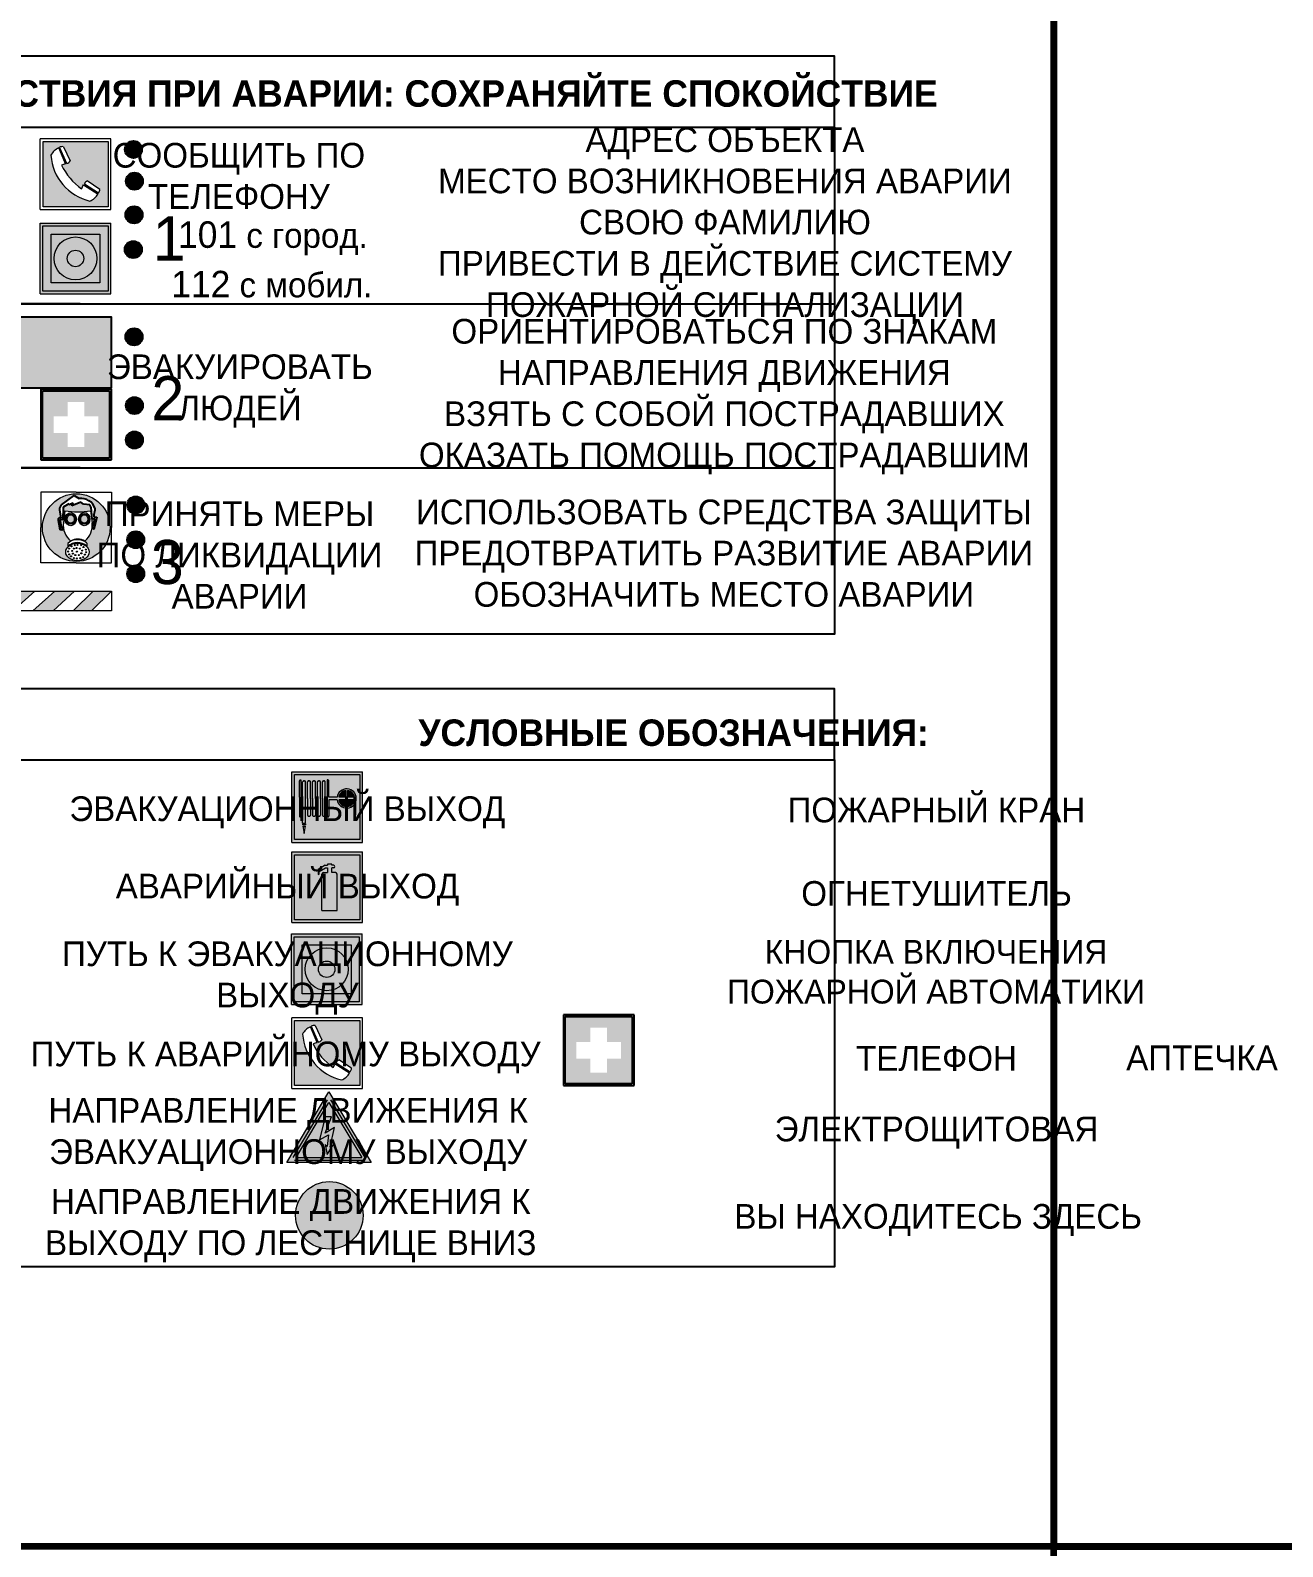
# Model space of a CAD drawing. Header units: millimetres. Extents: x 13810 to 67229, y 12374 to 21950.
# Drawn here: x 24171.7 to 24313.4, y 19872 to 20043.6 of the extents above; entities that cross this region are included whole.
import ezdxf

# ---------------------------------------------------------------- set-up
doc = ezdxf.new("R2010")
doc.units = ezdxf.units.MM
doc.styles.add('обычный', font='arial.ttf')

# ---------------------------------------------------------------- blocks, each defined once
blk = doc.blocks.new('A$C38D26F80')
h = blk.add_hatch(color=5)
h.dxf.hatch_style = 1
h.paths.add_polyline_path([(-8.77, -4.48, 1), (-0.19, -4.48, 1)])
h.paths.add_polyline_path([(-6.75, -3.58), (-6.75, -3.31), (-6.62, -3.22), (-6.5, -3.22), (-6.42, -3.3), (-6.39, -3.28), (-6.59, -2.23), (-6.59, -2.01), (-6.38, -1.58), (-4.76, -0.4), (-4.13, -0.79, -0.362848), (-2.1, -2.1, -0.201049), (-2.17, -2.48, 0.085434), (-2.26, -3.13), (-1.9, -3.16), (-2.25, -4.7), (-2.4, -4.59), (-2.43, -4.34), (-2.36, -4.34), (-2.14, -3.34), (-2.47, -3.42), (-2.58, -1.95), (-2.77, -1.58), (-3.58, -1.52), (-3.92, -1.26), (-5.05, -1.73), (-4.87, -1.39), (-5.41, -1.6), (-5.41, -1.46), (-6.13, -1.87), (-6.18, -3.5), (-6.56, -3.47), (-6.37, -4.59), (-6.16, -4.43), (-6.16, -4.66), (-6.36, -4.79), (-6.37, -4.8), (-6.51, -4.76)], flags=16)
h.paths.add_polyline_path([(-6.51, -4.76), (-6.36, -4.79), (-6.37, -4.8)], flags=0)
h.paths.add_polyline_path([(-5.92, -2.34, 0.089508), (-2.67, -2.35), (-2.48, -3.88, -0.268602), (-3.4, -6.18, 0.262449), (-5.2, -6.18, -0.268602), (-6.11, -3.88)], flags=16)
edge = h.paths.add_edge_path(flags=16)
edge.add_ellipse((-5.19, -3.41), major_axis=(0, 0.842), ratio=0.848992, start_angle=0, end_angle=360)
edge = h.paths.add_edge_path(flags=0)
edge.add_ellipse((-5.19, -3.39), major_axis=(0, 0.665), ratio=0.853798, start_angle=0, end_angle=360)
edge = h.paths.add_edge_path(flags=0)
edge.add_ellipse((-5.19, -3.4), major_axis=(0, 0.528), ratio=0.864094, start_angle=0, end_angle=360)
edge = h.paths.add_edge_path(flags=16)
edge.add_ellipse((-3.47, -3.4), major_axis=(0, 0.842), ratio=0.848992, start_angle=0, end_angle=360)
h.paths.add_polyline_path([(-3.13, -6.45), (-3.13, -6.84, 0.383174), (-5.57, -6.85), (-5.57, -6.49, -0.369952)], flags=16)
edge = h.paths.add_edge_path(flags=0)
edge.add_ellipse((-3.47, -3.39), major_axis=(0, 0.665), ratio=0.853798, start_angle=0, end_angle=360)
edge = h.paths.add_edge_path(flags=0)
edge.add_ellipse((-3.47, -3.4), major_axis=(0, 0.528), ratio=0.864094, start_angle=0, end_angle=360)
edge = h.paths.add_edge_path(flags=16)
edge.add_ellipse((-4.34, -7.57), major_axis=(-1.48, 0), ratio=0.744955, start_angle=0, end_angle=360)
h.paths.add_polyline_path([(-5.01, -6.85, -1), (-5.15, -6.85, -1)], flags=0)
h.paths.add_polyline_path([(-5.33, -7.14, -1), (-5.47, -7.14, -1)], flags=0)
h.paths.add_polyline_path([(-4.61, -6.71, -1), (-4.74, -6.71, -1)], flags=16)
h.paths.add_polyline_path([(-5.43, -7.51, -1), (-5.57, -7.51, -1)], flags=0)
h.paths.add_polyline_path([(-4.26, -6.67, -1), (-4.4, -6.67, -1)], flags=16)
h.paths.add_polyline_path([(-4.74, -7.14, -1), (-4.88, -7.14, -1)], flags=0)
h.paths.add_polyline_path([(-4.93, -7.43, -1), (-5.07, -7.43, -1)], flags=0)
h.paths.add_polyline_path([(-4.41, -7.07, -1), (-4.54, -7.07, -1)], flags=0)
h.paths.add_polyline_path([(-5.33, -7.87, -1), (-5.46, -7.87, -1)], flags=0)
h.paths.add_polyline_path([(-3.8, -6.71, -1), (-3.94, -6.71, -1)], flags=16)
h.paths.add_polyline_path([(-4.85, -7.78, -1), (-4.98, -7.78, -1)], flags=0)
h.paths.add_polyline_path([(-3.96, -7.14, -1), (-4.1, -7.14, -1)], flags=0)
h.paths.add_polyline_path([(-4.33, -7.53, -1), (-4.47, -7.53, -1)], flags=0)
h.paths.add_polyline_path([(-5.09, -8.12, -1), (-5.23, -8.12, -1)], flags=0)
h.paths.add_polyline_path([(-3.5, -6.94, -1), (-3.64, -6.94, -1)], flags=0)
h.paths.add_polyline_path([(-4.54, -7.97, -1), (-4.68, -7.97, -1)], flags=0)
h.paths.add_polyline_path([(-3.66, -7.39, -1), (-3.8, -7.39, -1)], flags=0)
h.paths.add_polyline_path([(-4.73, -8.35, -1), (-4.86, -8.35, -1)], flags=0)
h.paths.add_polyline_path([(-4.09, -7.96, -1), (-4.23, -7.96, -1)], flags=0)
h.paths.add_polyline_path([(-3.77, -7.74, -1), (-3.91, -7.74, -1)], flags=0)
h.paths.add_polyline_path([(-3.22, -7.27, -1), (-3.35, -7.27, -1)], flags=0)
h.paths.add_polyline_path([(-4.34, -8.4, -1), (-4.47, -8.4, -1)], flags=0)
h.paths.add_polyline_path([(-3.16, -7.61, -1), (-3.3, -7.61, -1)], flags=0)
h.paths.add_polyline_path([(-3.9, -8.35, -1), (-4.04, -8.35, -1)], flags=0)
h.paths.add_polyline_path([(-3.32, -7.91, -1), (-3.46, -7.91, -1)], flags=0)
h.paths.add_polyline_path([(-3.55, -8.23, -1), (-3.69, -8.23, -1)], flags=0)
at = {"color": 5, "lineweight": 5}
for p, q in [((-4.48, 0), (-8.96, 0)), ((-8.96, 0), (-8.96, -4.48)), ((-4.48, 0), (0, 0)), ((0, 0), (0, -4.48)), ((-6.59, -2.01), (-6.38, -1.58)), ((-6.38, -1.58), (-4.76, -0.4)), ((-6.13, -1.87), (-6.18, -3.5)), ((-5.41, -1.46), (-6.13, -1.87)), ((-4.87, -1.39), (-5.41, -1.6)), ((-5.41, -1.6), (-5.41, -1.46)), ((-3.92, -1.26), (-5.05, -1.73)), ((-5.05, -1.73), (-4.87, -1.39)), ((-4.76, -0.4), (-4.13, -0.79)), ((-3.58, -1.52), (-3.92, -1.26)), ((-2.77, -1.58), (-3.58, -1.52)), ((-2.58, -1.95), (-2.77, -1.58)), ((-6.75, -3.31), (-6.62, -3.22)), ((-6.75, -3.58), (-6.75, -3.31)), ((-6.51, -4.76), (-6.75, -3.58)), ((-6.62, -3.22), (-6.5, -3.22)), ((-6.59, -2.23), (-6.59, -2.01)), ((-6.39, -3.28), (-6.59, -2.23)), ((-6.18, -3.5), (-6.56, -3.47)), ((-6.56, -3.47), (-6.37, -4.59)), ((-6.5, -3.22), (-6.42, -3.3)), ((-6.42, -3.3), (-6.39, -3.28)), ((-5.92, -2.34), (-6.11, -3.88)), ((-2.67, -2.34), (-2.48, -3.88)), ((-2.47, -3.42), (-2.58, -1.95)), ((-2.14, -3.34), (-2.47, -3.42)), ((-2.36, -4.34), (-2.14, -3.34)), ((-1.9, -3.16), (-2.26, -3.13)), ((-2.25, -4.7), (-1.9, -3.16)), ((-8.96, -8.96), (-8.96, -4.48)), ((-6.37, -4.8), (-6.51, -4.76)), ((-6.37, -4.59), (-6.16, -4.43)), ((-6.16, -4.66), (-6.37, -4.8)), ((-6.16, -4.43), (-6.16, -4.66)), ((-2.43, -4.34), (-2.4, -4.59)), ((-2.43, -4.34), (-2.36, -4.34)), ((-2.4, -4.59), (-2.25, -4.7)), ((0, -8.96), (0, -4.48)), ((-5.57, -6.49), (-5.57, -6.85)), ((-3.13, -6.45), (-3.13, -6.84)), ((-4.48, -8.96), (-8.96, -8.96)), ((-4.48, -8.96), (0, -8.96))]:
    blk.add_line(p, q, dxfattribs=at)
at = {"color": 5}
for p, q in [((-6.59, -2.01), (-6.38, -1.58)), ((-6.38, -1.58), (-4.76, -0.4)), ((-6.13, -1.87), (-6.18, -3.5)), ((-5.41, -1.46), (-6.13, -1.87)), ((-4.87, -1.39), (-5.41, -1.6)), ((-5.41, -1.6), (-5.41, -1.46)), ((-3.92, -1.26), (-5.05, -1.73)), ((-5.05, -1.73), (-4.87, -1.39)), ((-4.76, -0.4), (-4.13, -0.79)), ((-3.58, -1.52), (-3.92, -1.26)), ((-2.77, -1.58), (-3.58, -1.52)), ((-2.58, -1.95), (-2.77, -1.58)), ((-6.75, -3.31), (-6.62, -3.22)), ((-6.75, -3.58), (-6.75, -3.31)), ((-6.51, -4.76), (-6.75, -3.58)), ((-6.62, -3.22), (-6.5, -3.22)), ((-6.59, -2.23), (-6.59, -2.01)), ((-6.39, -3.28), (-6.59, -2.23)), ((-6.18, -3.5), (-6.56, -3.47)), ((-6.56, -3.47), (-6.37, -4.59)), ((-6.5, -3.22), (-6.42, -3.3)), ((-6.42, -3.3), (-6.39, -3.28)), ((-2.47, -3.42), (-2.58, -1.95)), ((-2.14, -3.34), (-2.47, -3.42)), ((-2.36, -4.34), (-2.14, -3.34)), ((-2.26, -3.13), (-1.9, -3.16)), ((-1.9, -3.16), (-2.25, -4.7)), ((-6.37, -4.8), (-6.51, -4.76)), ((-6.36, -4.79), (-6.51, -4.76)), ((-6.37, -4.59), (-6.16, -4.43)), ((-6.16, -4.66), (-6.37, -4.8)), ((-6.16, -4.66), (-6.36, -4.79)), ((-6.16, -4.43), (-6.16, -4.66)), ((-2.4, -4.59), (-2.43, -4.34)), ((-2.43, -4.34), (-2.36, -4.34)), ((-2.25, -4.7), (-2.4, -4.59))]:
    blk.add_line(p, q, dxfattribs=at)
at = {"color": 5, "lineweight": 5}
for centre, radius in [((-4.48, -4.48), 4.29), ((-5.5, -7.51), 0.0678), ((-5.4, -7.14), 0.0678), ((-5.08, -6.85), 0.0678), ((-5, -7.43), 0.0678), ((-4.81, -7.14), 0.0678), ((-4.67, -6.71), 0.0678), ((-4.47, -7.07), 0.0678), ((-4.4, -7.53), 0.0678), ((-4.33, -6.67), 0.0678), ((-4.03, -7.14), 0.0678), ((-3.87, -6.71), 0.0678), ((-3.84, -7.74), 0.0678), ((-3.73, -7.39), 0.0678), ((-3.57, -6.94), 0.0678), ((-3.28, -7.27), 0.0678), ((-3.23, -7.61), 0.0678), ((-5.4, -7.87), 0.0678), ((-5.16, -8.12), 0.0678), ((-4.91, -7.78), 0.0678), ((-4.79, -8.35), 0.0678), ((-4.61, -7.97), 0.0678), ((-4.4, -8.4), 0.0678), ((-4.16, -7.96), 0.0678), ((-3.97, -8.35), 0.0678), ((-3.62, -8.23), 0.0678), ((-3.39, -7.91), 0.0678)]:
    blk.add_circle(centre, radius, dxfattribs=at)
at = {"color": 5}
for centre, radius, start, end in [((-3.89, -2.66), 1.88, 17.387, 97.1599), ((-0.35, -3.07), 1.91, 162.2553, 181.7878), ((-2.6, -2.2), 0.511, 326.3906, 11.8614)]:
    blk.add_arc(centre, radius, start, end, dxfattribs=at)
at = {"color": 5, "lineweight": 5}
for centre, radius, start, end in [((-4.28, 6.66), 9.15, 259.6987, 280.1569), ((-0.47, -3.05), 1.79, 161.5846, 182.4584), ((-2.6, -2.2), 0.513, 326.4781, 11.7739), ((-3.66, -4.24), 2.47, 171.573, 231.7124), ((-4.93, -4.24), 2.47, 308.2876, 8.427), ((-4.33, -7.88), 1.87, 50.358, 131.5662), ((-4.34, -8.2), 1.82, 48.4943, 132.3565), ((-4.3, -7.78), 1.83, 60.5889, 119.4111)]:
    blk.add_arc(centre, radius, start, end, dxfattribs=at)
for centre, major_axis, ratio in [((-5.19, -3.41), (0, 0.842), 0.848992), ((-5.19, -3.39), (0, 0.665), 0.853798), ((-5.19, -3.4), (0, 0.528), 0.864094), ((-3.47, -3.4), (0, 0.842), 0.848992), ((-3.47, -3.39), (0, 0.665), 0.853798), ((-3.47, -3.4), (0, 0.528), 0.864094), ((-4.34, -7.57), (-1.48, 0), 0.744955)]:
    blk.add_ellipse(centre, major_axis=major_axis, ratio=ratio, dxfattribs=at)
blk = doc.blocks.new('A$C47DD6509')
at = {"lineweight": 5}
for points in [[(-8.69, 0), (-11.19, 0), (-11.19, -2.22)], [(-4.22, 0), (-6.45, 0), (-8.91, -2.22), (-6.61, -2.22)], [(0, 0), (-2.09, 0), (-4.36, -2.22), (-2.29, -2.22)]]:
    blk.add_hatch(color=242, dxfattribs=at).paths.add_polyline_path(points)
at = {"color": 242, "lineweight": 5}
for p, q in [((-11.19, -2.22), (-8.69, 0)), ((-11.19, -2.22), (-11.19, 0)), ((-11.19, 0), (-8.69, 0)), ((-11.19, 0), (0, 0)), ((-8.91, -2.22), (-6.45, 0)), ((-6.61, -2.22), (-4.22, 0)), ((-4.36, -2.22), (-2.09, 0)), ((-2.29, -2.22), (0, 0)), ((0, 0), (0, -2.22)), ((0, -2.22), (-11.19, -2.22))]:
    blk.add_line(p, q, dxfattribs=at)
blk = doc.blocks.new('A$C32E8229D')
at = {"true_color": 0xffffff}
blk.add_hatch(color=7, dxfattribs=at).paths.add_polyline_path([(0, 0), (0, -8), (16, -8), (16, 0)])
h = blk.add_hatch(color=126)
h.paths.add_polyline_path([(0.2, -0.2), (15.8, -0.2), (15.8, -7.8), (0.2, -7.8)])
h.paths.add_polyline_path([(13.49, -2.05), (12.08, -2.05), (11.37, -2.63, 0.162397), (11.29, -2.84), (11.29, -3.63), (10.35, -3.63), (10.35, -4.05), (11.68, -4.05), (11.68, -3.48), (12.26, -4.28), (11.29, -5.1), (11.29, -6.78), (11.85, -6.78), (11.85, -5.44), (12.8, -4.64), (12.8, -5.94), (14.46, -5.94), (14.46, -5.39), (13.45, -5.39), (13.45, -3.97), (12.46, -2.59), (13.15, -2.59), (13.69, -3.34), (14.18, -3)], flags=16)
h.paths.add_polyline_path([(10.74, -1.82, 1), (11.8, -1.82, 1)], flags=16)
h.paths.add_polyline_path([(9.39, -3.59), (5.99, -3.59), (6.56, -3.03), (5.91, -3.03), (5.1, -3.83), (5.91, -4.64), (6.56, -4.64), (5.99, -4.09), (9.39, -4.09)], flags=16)
h.paths.add_polyline_path([(4.29, -1.08), (1.72, -1.08), (1.72, -6.6), (4.29, -6.6)], flags=16)
at = {"color": 126}
blk.add_lwpolyline([(16, -8), (0, -8), (0, 0), (16, 0)], close=True, dxfattribs=at)
blk = doc.blocks.new('A$C18900ED3')
h = blk.add_hatch(color=126)
h.paths.add_polyline_path([(-0.18, -0.18), (-7.02, -0.18), (-7.02, -7.02), (-0.18, -7.02)])
h.paths.add_polyline_path([(-5.89, -4.46), (-5.89, -2.77), (-4.46, -2.77), (-4.46, -1.31), (-2.77, -1.31), (-2.77, -2.77), (-1.33, -2.77), (-1.33, -4.46), (-2.77, -4.46), (-2.77, -5.89), (-4.46, -5.89), (-4.46, -4.46)], flags=16)
at = {"color": 126}
for p, q in [((-7.2, 0), (-7.2, -7.2)), ((0, 0), (-7.2, 0)), ((0, -7.2), (0, 0)), ((-7.02, -7.02), (-7.02, -0.18)), ((-7.02, -0.18), (-0.18, -0.18)), ((-0.18, -0.18), (-0.18, -7.02)), ((-7.2, -7.2), (0, -7.2)), ((-0.18, -7.02), (-7.02, -7.02))]:
    blk.add_line(p, q, dxfattribs=at)
blk = doc.blocks.new('A$C456E1F9C')
at = {"lineweight": 5}
h = blk.add_hatch(color=242, dxfattribs=at)
h.paths.add_polyline_path([(0.51, -1.47), (0.51, -13.26), (12.29, -13.26), (12.29, -1.47)])
h.paths.add_polyline_path([(5.42, -4.95, -0.254479), (4.78, -5.4), (3.52, -2.53, -0.209735), (4.23, -2.4)], flags=16)
h.paths.add_polyline_path([(8.53, -8.6), (10.87, -10.17), (10.54, -10.76), (8.03, -9.13, -0.192251)], flags=16)
h.paths.add_polyline_path([(4.61, -5.49, 0.005518), (3.87, -5.72, 0.128647), (7.49, -10.01, 0.00809), (7.83, -9.33), (10.47, -10.97, -0.16736), (8.99, -12.25, -0.327862), (1.95, -3.95, -0.166952), (3.36, -2.62)], flags=16)
at = {"color": 242, "lineweight": 5}
for p, q in [((0, -13.77), (0, -0.97)), ((12.8, -0.97), (0, -0.97)), ((4.61, -5.49), (3.36, -2.62)), ((3.52, -2.53), (4.78, -5.4)), ((4.23, -2.4), (5.42, -4.95)), ((12.8, -13.77), (12.8, -0.97)), ((7.83, -9.33), (10.47, -10.97)), ((8.03, -9.13), (10.54, -10.76)), ((10.81, -10.12), (8.53, -8.6)), ((10.54, -10.76), (10.8, -10.3)), ((10.8, -10.3), (10.81, -10.12)), ((0, -13.77), (12.8, -13.77))]:
    blk.add_line(p, q, dxfattribs=at)
blk.add_lwpolyline([(0.51, -1.47), (12.29, -1.47), (12.29, -13.26), (0.51, -13.26)], close=True, dxfattribs=at)
for centre, radius, start, end in [((4.59, -5.34), 2.99, 114.2845, 152.1974), ((4.02, -3.27), 0.891, 76.3284, 123.7092), ((11.12, -3.31), 9.19, 183.9915, 256.6009), ((14.98, -39.1), 35.17, 107.1487, 108.4135), ((4.68, -4.59), 0.824, 276.9621, 334.0723), ((13.86, -0.94), 11.08, 205.5536, 234.8762), ((-13.31, 0.8), 23.44, 332.5487, 334.4027), ((8.94, -9.5), 0.989, 114.4092, 157.9388), ((7.87, -9.46), 3, 291.9291, 329.9329)]:
    blk.add_arc(centre, radius, start, end, dxfattribs=at)
blk = doc.blocks.new('A$C54414219')
at = {"true_color": 0xffffff}
h = blk.add_hatch(color=7, dxfattribs=at)
h.paths.add_polyline_path([(2.39, -9.45), (2.39, -18.3), (11.23, -18.3), (11.23, -9.45)], flags=0)
h.paths.add_polyline_path([(10.71, -13.87, -1), (2.92, -13.87, -1)], flags=0)
h.paths.add_polyline_path([(8.3, -13.87, -1), (5.33, -13.87, -1)], flags=0)
h.paths.add_polyline_path([(0.41, -7.47), (0.41, -20.27), (13.21, -20.27), (13.21, -7.47)])
h.paths.add_polyline_path([(0.92, -19.77), (12.71, -19.77), (12.71, -7.98), (0.92, -7.98)], flags=16)
h.paths.add_polyline_path([(11.23, -9.45), (11.23, -18.3), (2.39, -18.3), (2.39, -9.45)], flags=0)
at = {"lineweight": 5}
h = blk.add_hatch(color=242, dxfattribs=at)
h.paths.add_polyline_path([(12.71, -7.98), (0.92, -7.98), (0.92, -19.77), (12.71, -19.77)])
h.paths.add_polyline_path([(11.23, -18.3), (2.39, -18.3), (2.39, -9.45), (11.23, -9.45)], flags=16)
h.paths.add_polyline_path([(10.71, -13.87, -1), (2.92, -13.87, -1)], flags=0)
h.paths.add_polyline_path([(8.3, -13.87, -1), (5.33, -13.87, -1)], flags=0)
at = {"true_color": 0xffffff}
h = blk.add_hatch(color=7, dxfattribs=at)
h.paths.add_polyline_path([(2.39, -9.45), (2.39, -18.3), (11.23, -18.3), (11.23, -9.45)])
h.paths.add_polyline_path([(10.71, -13.87, -1), (2.92, -13.87, -1)], flags=16)
h.paths.add_polyline_path([(8.3, -13.87, -1), (5.33, -13.87, -1)], flags=0)
at = {"lineweight": 5}
h = blk.add_hatch(color=242, dxfattribs=at)
h.paths.add_polyline_path([(2.92, -13.87, 1), (10.71, -13.87, 1)])
h.paths.add_polyline_path([(8.3, -13.87, -1), (5.33, -13.87, -1)], flags=16)
at = {"color": 242, "lineweight": 5}
for p, q in [((0.41, -20.27), (0.41, -7.47)), ((0.41, -7.47), (13.21, -7.47)), ((0.41, -7.47), (13.21, -7.47)), ((13.21, -20.27), (13.21, -7.47)), ((0.41, -20.27), (13.21, -20.27))]:
    blk.add_line(p, q, dxfattribs=at)
for points in [[(0.92, -7.98), (12.71, -7.98), (12.71, -19.77), (0.92, -19.77)], [(2.39, -9.45), (11.23, -9.45), (11.23, -18.3), (2.39, -18.3)]]:
    blk.add_lwpolyline(points, close=True, dxfattribs=at)
for radius in [3.89, 1.49]:
    blk.add_circle((6.81, -13.87), radius, dxfattribs=at)
blk = doc.blocks.new('A$C3E6D3DDE')
at = {"lineweight": 5}
h = blk.add_hatch(color=40, dxfattribs=at)
h.paths.add_polyline_path([(24.1, 1.45), (16.46, -11.35), (31.74, -11.35)])
h.paths.add_polyline_path([(24.09, -0.46), (30.03, -10.41), (18.14, -10.41)], flags=16)
h.paths.add_polyline_path([(24.54, -3.08), (23.41, -6.02), (25.13, -5.01), (24.33, -8.5), (24.82, -8.27), (23.79, -9.86), (23.4, -8.04), (23.8, -8.43), (24.04, -6.29), (22.39, -7.25), (23.44, -3.08)], flags=0)
h = blk.add_hatch(color=256, dxfattribs=at)
h.paths.add_polyline_path([(24.37, 0.03, 0.567511), (23.82, 0.03), (17.59, -10.4, 0.582454), (17.86, -10.88), (30.32, -10.88, 0.582149), (30.6, -10.4)])
h.paths.add_polyline_path([(24.09, -0.46), (18.14, -10.41), (30.03, -10.41)], flags=16)
h.paths.add_polyline_path([(24.54, -3.08), (23.41, -6.02), (25.13, -5.01), (24.33, -8.5), (24.82, -8.27), (23.79, -9.86), (23.4, -8.04), (23.8, -8.43), (24.04, -6.29), (22.39, -7.25), (23.44, -3.08)], flags=0)
h = blk.add_hatch(color=40, dxfattribs=at)
h.paths.add_polyline_path([(24.09, -0.46), (18.14, -10.41), (30.03, -10.41)])
h.paths.add_polyline_path([(24.82, -8.27), (23.79, -9.86), (23.4, -8.04), (23.8, -8.43), (24.04, -6.29), (22.39, -7.25), (23.44, -3.08), (24.54, -3.08), (23.41, -6.02), (25.13, -5.01), (24.33, -8.5)], flags=16)
at = {"color": 40, "lineweight": 5}
for p, q in [((16.46, -11.35), (24.1, 1.45)), ((24.1, 1.45), (31.74, -11.35))]:
    blk.add_line(p, q, dxfattribs=at)
at = {"lineweight": 5}
for p, q in [((17.59, -10.4), (23.82, 0.03)), ((24.37, 0.03), (30.6, -10.4)), ((18.14, -10.41), (24.09, -0.46)), ((24.09, -0.46), (30.03, -10.41)), ((23.44, -3.08), (22.39, -7.25)), ((23.41, -6.02), (24.54, -3.08)), ((25.13, -5.01), (23.41, -6.02)), ((24.54, -3.08), (23.44, -3.08)), ((24.33, -8.5), (25.13, -5.01)), ((22.39, -7.25), (24.04, -6.29)), ((23.8, -8.43), (23.4, -8.04)), ((23.4, -8.04), (23.79, -9.86)), ((24.04, -6.29), (23.8, -8.43)), ((17.86, -10.88), (30.32, -10.88)), ((18.14, -10.41), (30.03, -10.41)), ((23.79, -9.86), (24.82, -8.27)), ((24.82, -8.27), (24.33, -8.5))]:
    blk.add_line(p, q, dxfattribs=at)
at = {"color": 50, "lineweight": 5}
blk.add_line((31.74, -11.35), (16.46, -11.35), dxfattribs=at)
blk = doc.blocks.new('A$C37112FD5')
at = {"true_color": 0xf5f5ff}
h = blk.add_hatch(color=7, dxfattribs=at)
h.dxf.hatch_style = 1
h.paths.add_polyline_path([(12.8, -7.4), (0, -7.4), (0, -20.2), (12.8, -20.2)])
h.paths.add_polyline_path([(12.29, -7.91), (12.29, -19.69), (0.51, -19.69), (0.51, -7.91)], flags=16)
h.paths.add_polyline_path([(4.98, -9.04, -0.42597), (5.17, -9.22), (5.17, -12.25), (5.17, -15.29, -0.432244), (4.98, -15.47), (4.83, -15.47, -0.42597), (4.64, -15.29), (4.64, -12.25), (4.64, -9.22, -0.432244), (4.83, -9.04)], flags=0)
h.paths.add_polyline_path([(4.28, -9.22), (4.28, -12.25), (4.28, -15.29, -0.432244), (4.09, -15.47), (3.94, -15.47, -0.42597), (3.75, -15.29), (3.75, -12.25), (3.75, -9.22, -0.432244), (3.94, -9.04), (4.09, -9.04, -0.42597)], flags=0)
h.paths.add_polyline_path([(5.72, -9.04), (5.87, -9.04, -0.42597), (6.06, -9.22), (6.06, -12.25), (6.06, -15.29, -0.432244), (5.87, -15.47), (5.72, -15.47, -0.42597), (5.53, -15.29), (5.53, -12.25), (5.53, -9.22, -0.432244)], flags=0)
h.paths.add_polyline_path([(6.42, -8.9), (6.5, -8.9, -0.42597), (6.69, -9.08), (6.69, -12.03), (8.21, -12.03, -15.824349), (8.21, -12.47), (6.69, -12.47), (6.69, -15.42, -0.432244), (6.5, -15.6), (6.42, -15.6)], flags=0)
h.paths.add_polyline_path([(3.39, -9.22), (3.39, -12.25), (3.39, -15.29, -0.432244), (3.2, -15.47), (3.05, -15.47, -0.42597), (2.85, -15.29), (2.85, -12.25), (2.85, -9.22, -0.432244), (3.05, -9.04), (3.2, -9.04, -0.42597)], flags=0)
h.paths.add_polyline_path([(2.5, -9.22), (2.5, -16.71), (1.96, -16.71), (1.96, -9.22, -0.432244), (2.15, -9.04), (2.31, -9.04, -0.42597)], flags=0)
h.paths.add_polyline_path([(1.61, -8.9), (1.61, -15.6), (1.57, -15.6, -0.42597), (1.37, -15.42), (1.37, -12.03), (1.37, -9.09, -0.432244), (1.57, -8.9)], flags=0)
h.paths.add_polyline_path([(9.76, -10.81), (9.76, -12.03), (8.49, -12.03, -0.336371)], flags=0)
h.paths.add_polyline_path([(8.49, -12.47), (9.76, -12.47), (9.76, -13.7, -0.336371)], flags=0)
h.paths.add_polyline_path([(10.11, -10.81, -0.336371), (11.38, -12.03), (10.11, -12.03)], flags=0)
h.paths.add_polyline_path([(10.11, -12.47), (11.38, -12.47, -0.336371), (10.11, -13.7)], flags=0)
h.paths.add_polyline_path([(2.5, -16.84), (2.5, -17.05), (1.97, -17.05), (1.97, -16.84)], flags=0)
h.paths.add_polyline_path([(2.5, -17.24, -0.033778), (2.24, -18.6, -0.033778), (1.97, -17.24)], flags=0)
h = blk.add_hatch(color=242)
h.dxf.hatch_style = 1
h.paths.add_polyline_path([(12.29, -7.91), (0.51, -7.91), (0.51, -19.69), (12.29, -19.69)])
h.paths.add_polyline_path([(6.42, -15.6), (6.42, -8.9), (6.5, -8.9, -0.42597), (6.69, -9.08), (6.69, -12.03), (8.21, -12.03, -15.824349), (8.21, -12.47), (6.69, -12.47), (6.69, -15.42, -0.432244), (6.5, -15.6)], flags=16)
h.paths.add_polyline_path([(5.87, -15.47), (5.72, -15.47, -0.42597), (5.53, -15.29), (5.53, -12.25), (5.53, -9.22, -0.432244), (5.72, -9.04), (5.87, -9.04, -0.42597), (6.06, -9.22), (6.06, -12.25), (6.06, -15.29, -0.432244)], flags=16)
h.paths.add_polyline_path([(4.98, -15.47), (4.83, -15.47, -0.42597), (4.64, -15.29), (4.64, -12.25), (4.64, -9.22, -0.432244), (4.83, -9.04), (4.98, -9.04, -0.42597), (5.17, -9.22), (5.17, -12.25), (5.17, -15.29, -0.432244)], flags=16)
h.paths.add_polyline_path([(4.09, -15.47), (3.94, -15.47, -0.42597), (3.75, -15.29), (3.75, -12.25), (3.75, -9.22, -0.432244), (3.94, -9.04), (4.09, -9.04, -0.42597), (4.28, -9.22), (4.28, -12.25), (4.28, -15.29, -0.432244)], flags=16)
h.paths.add_polyline_path([(3.2, -15.47), (3.05, -15.47, -0.42597), (2.85, -15.29), (2.85, -12.25), (2.85, -9.22, -0.432244), (3.05, -9.04), (3.2, -9.04, -0.42597), (3.39, -9.22), (3.39, -12.25), (3.39, -15.29, -0.432244)], flags=16)
h.paths.add_polyline_path([(2.5, -17.05), (1.97, -17.05), (1.97, -16.84), (2.5, -16.84)], flags=16)
h.paths.add_polyline_path([(2.5, -17.24, -0.033778), (2.24, -18.6, -0.033778), (1.97, -17.24)], flags=16)
h.paths.add_polyline_path([(2.5, -16.71), (1.96, -16.71), (1.96, -9.22, -0.432244), (2.15, -9.04), (2.31, -9.04, -0.42597), (2.5, -9.22)], flags=16)
h.paths.add_polyline_path([(1.61, -15.6), (1.57, -15.6, -0.42597), (1.37, -15.42), (1.37, -12.03), (1.37, -9.09, -0.432244), (1.57, -8.9), (1.61, -8.9)], flags=16)
h.paths.add_polyline_path([(8.49, -12.47), (9.76, -12.47), (9.76, -13.7, -0.336371)], flags=0)
h.paths.add_polyline_path([(10.11, -13.7), (10.11, -12.47), (11.38, -12.47, -0.336371)], flags=0)
h.paths.add_polyline_path([(8.49, -12.03, -0.336371), (9.76, -10.81), (9.76, -12.03)], flags=0)
h.paths.add_polyline_path([(10.11, -12.03), (10.11, -10.81, -0.336371), (11.38, -12.03)], flags=0)
h = blk.add_hatch(color=7, dxfattribs=at)
h.dxf.hatch_style = 1
h.paths.add_polyline_path([(1.61, -8.9), (1.57, -8.9, 0.432244), (1.37, -9.09), (1.37, -12.03), (1.37, -15.42, 0.42597), (1.57, -15.6), (1.61, -15.6)])
h.paths.add_polyline_path([(2.5, -9.22, 0.42597), (2.31, -9.04), (2.15, -9.04, 0.432244), (1.96, -9.22), (1.96, -16.71), (2.5, -16.71)])
h.paths.add_polyline_path([(2.5, -16.84), (1.97, -16.84), (1.97, -17.05), (2.5, -17.05)])
h.paths.add_polyline_path([(2.5, -17.24), (1.97, -17.24, 0.033778), (2.24, -18.6, 0.033778)])
h.paths.add_polyline_path([(3.39, -12.25), (3.39, -9.22, 0.42597), (3.2, -9.04), (3.05, -9.04, 0.432244), (2.85, -9.22), (2.85, -12.25), (2.85, -15.29, 0.42597), (3.05, -15.47), (3.2, -15.47, 0.432244), (3.39, -15.29)])
h.paths.add_polyline_path([(4.28, -12.25), (4.28, -9.22, 0.42597), (4.09, -9.04), (3.94, -9.04, 0.432244), (3.75, -9.22), (3.75, -12.25), (3.75, -15.29, 0.42597), (3.94, -15.47), (4.09, -15.47, 0.432244), (4.28, -15.29)])
h.paths.add_polyline_path([(5.17, -12.25), (5.17, -9.22, 0.42597), (4.98, -9.04), (4.83, -9.04, 0.432244), (4.64, -9.22), (4.64, -12.25), (4.64, -15.29, 0.42597), (4.83, -15.47), (4.98, -15.47, 0.432244), (5.17, -15.29)])
h.paths.add_polyline_path([(6.06, -12.25), (6.06, -9.22, 0.42597), (5.87, -9.04), (5.72, -9.04, 0.432244), (5.53, -9.22), (5.53, -12.25), (5.53, -15.29, 0.42597), (5.72, -15.47), (5.87, -15.47, 0.432244), (6.06, -15.29)])
h.paths.add_polyline_path([(6.69, -12.47), (8.21, -12.47, 15.824349), (8.21, -12.03), (6.69, -12.03), (6.69, -9.08, 0.42597), (6.5, -8.9), (6.42, -8.9), (6.42, -15.6), (6.5, -15.6, 0.432244), (6.69, -15.42)])
h.paths.add_polyline_path([(8.49, -12.47), (9.76, -12.47), (9.76, -13.7, -0.336371)], flags=16)
h.paths.add_polyline_path([(8.49, -12.03, -0.336371), (9.76, -10.81), (9.76, -12.03)], flags=16)
h.paths.add_polyline_path([(10.11, -12.47), (11.38, -12.47, -0.336371), (10.11, -13.7)], flags=16)
h.paths.add_polyline_path([(10.11, -12.03), (10.11, -10.81, -0.336371), (11.38, -12.03)], flags=16)
h = blk.add_hatch(color=242)
h.dxf.hatch_style = 1
h.paths.add_polyline_path([(9.76, -10.81, 0.336371), (8.49, -12.03), (9.76, -12.03)])
h.paths.add_polyline_path([(10.11, -10.81), (10.11, -12.03), (11.38, -12.03, 0.336371)])
h.paths.add_polyline_path([(11.38, -12.47), (10.11, -12.47), (10.11, -13.7, 0.336371)])
h.paths.add_polyline_path([(9.76, -12.47), (8.49, -12.47, 0.336371), (9.76, -13.7)])
at = {"color": 242, "lineweight": 5}
for p, q in [((0, -20.2), (0, -7.4)), ((0, -7.4), (12.8, -7.4)), ((12.8, -20.2), (12.8, -7.4)), ((1.37, -12.03), (1.37, -9.08)), ((1.57, -8.9), (1.61, -8.9)), ((1.61, -8.9), (1.61, -15.6)), ((1.96, -16.71), (1.96, -9.22)), ((2.15, -9.04), (2.31, -9.04)), ((2.5, -16.71), (2.5, -9.22)), ((2.85, -12.25), (2.85, -9.22)), ((3.05, -9.04), (3.2, -9.04)), ((3.39, -12.25), (3.39, -9.22)), ((3.75, -12.25), (3.75, -9.22)), ((3.94, -9.04), (4.09, -9.04)), ((4.28, -12.25), (4.28, -9.22)), ((4.64, -12.25), (4.64, -9.22)), ((4.83, -9.04), (4.98, -9.04)), ((5.17, -12.25), (5.17, -9.22)), ((5.53, -12.25), (5.53, -9.22)), ((5.72, -9.04), (5.87, -9.04)), ((6.06, -12.25), (6.06, -9.22)), ((6.42, -8.9), (6.42, -15.6)), ((6.5, -8.9), (6.42, -8.9)), ((6.69, -12.03), (6.69, -9.08)), ((9.76, -10.81), (9.76, -12.03)), ((10.11, -10.81), (10.11, -12.03)), ((1.37, -12.03), (1.37, -15.42)), ((2.85, -12.25), (2.85, -15.29)), ((3.39, -12.25), (3.39, -15.29)), ((3.75, -12.25), (3.75, -15.29)), ((4.28, -12.25), (4.28, -15.29)), ((4.64, -12.25), (4.64, -15.29)), ((5.17, -12.25), (5.17, -15.29)), ((5.53, -12.25), (5.53, -15.29)), ((6.06, -12.25), (6.06, -15.29)), ((8.21, -12.03), (6.69, -12.03)), ((8.21, -12.47), (6.69, -12.47)), ((6.69, -12.47), (6.69, -15.42)), ((9.76, -12.03), (8.49, -12.03)), ((9.76, -12.47), (8.49, -12.47)), ((9.76, -12.47), (9.76, -13.7)), ((11.38, -12.03), (10.11, -12.03)), ((11.38, -12.47), (10.11, -12.47)), ((10.11, -12.47), (10.11, -13.7)), ((1.57, -15.6), (1.61, -15.6)), ((3.05, -15.47), (3.2, -15.47)), ((3.94, -15.47), (4.09, -15.47)), ((4.83, -15.47), (4.98, -15.47)), ((5.72, -15.47), (5.87, -15.47)), ((6.42, -15.6), (6.5, -15.6)), ((1.96, -16.71), (2.5, -16.71)), ((1.97, -16.84), (2.5, -16.84)), ((1.97, -17.05), (1.97, -16.84)), ((2.5, -17.05), (1.97, -17.05)), ((1.97, -17.24), (2.5, -17.24)), ((2.5, -16.84), (2.5, -17.05)), ((0, -20.2), (12.8, -20.2))]:
    blk.add_line(p, q, dxfattribs=at)
blk.add_lwpolyline([(0.51, -7.91), (12.29, -7.91), (12.29, -19.69), (0.51, -19.69)], close=True, dxfattribs=at)
for centre, radius, start, end in [((1.56, -9.09), 0.182, 87.1027, 180.6071), ((2.15, -9.22), 0.182, 87.1027, 180.6071), ((2.32, -9.22), 0.182, 359.3929, 92.8973), ((3.04, -9.22), 0.182, 87.1027, 180.6071), ((3.21, -9.22), 0.182, 359.3929, 92.8973), ((3.93, -9.22), 0.182, 87.1027, 180.6071), ((4.1, -9.22), 0.182, 359.3929, 92.8973), ((4.82, -9.22), 0.182, 87.1027, 180.6071), ((4.99, -9.22), 0.182, 359.3929, 92.8973), ((5.71, -9.22), 0.182, 87.1027, 180.6071), ((5.88, -9.22), 0.182, 359.3929, 92.8973), ((6.51, -9.09), 0.182, 359.3929, 92.8973), ((9.93, -12.25), 1.74, 187.2319, 172.7681), ((9.93, -12.25), 1.46, 96.9927, 171.3585), ((9.93, -12.25), 1.46, 8.6415, 83.0073), ((9.93, -12.25), 1.46, 188.6415, 263.0073), ((9.93, -12.25), 1.46, 276.9927, 351.3585), ((1.56, -15.42), 0.182, 179.3929, 272.8973), ((3.04, -15.29), 0.182, 179.3929, 272.8973), ((3.21, -15.29), 0.182, 267.1027, 0.6071), ((3.93, -15.29), 0.182, 179.3929, 272.8973), ((4.1, -15.29), 0.182, 267.1027, 0.6071), ((4.82, -15.29), 0.182, 179.3929, 272.8973), ((4.99, -15.29), 0.182, 267.1027, 0.6071), ((5.71, -15.29), 0.182, 179.3929, 272.8973), ((5.88, -15.29), 0.182, 267.1027, 0.6071), ((6.51, -15.42), 0.182, 267.1027, 0.6071), ((12.17, -15.98), 10.27, 187.041, 194.7793), ((-7.7, -15.98), 10.27, 345.2207, 352.959)]:
    blk.add_arc(centre, radius, start, end, dxfattribs=at)
blk = doc.blocks.new('A$C3AD82952')
at = {"true_color": 0xf5f5ff}
h = blk.add_hatch(color=7, dxfattribs=at)
h.dxf.hatch_style = 1
h.paths.add_polyline_path([(8.21, 8.73, 0.414214), (7.89, 9.05), (7.22, 9.05), (7.22, 9.92), (7.59, 9.92, 1), (7.57, 10.36), (7.22, 10.36), (7.22, 10.6), (6.43, 10.6), (6.43, 10.36), (6.01, 10.36), (4.74, 9.59), (4.74, 8.69), (4.98, 8.73), (4.98, 9.26), (6.12, 9.91), (6.43, 9.91), (6.43, 9.05), (5.76, 9.05, 0.414214), (5.44, 8.73), (5.44, 2.2), (8.21, 2.2)], flags=0)
h.paths.add_polyline_path([(12.8, 12.8), (0, 12.8), (0, 0), (12.8, 0)])
h.paths.add_polyline_path([(0.51, 12.29), (12.29, 12.29), (12.29, 0.51), (0.51, 0.51)], flags=16)
h.paths.add_polyline_path([(4.74, 9.59), (6.01, 10.36), (6.43, 10.36), (6.43, 10.6), (7.22, 10.6), (7.22, 10.36), (7.59, 10.36, -0.94586), (7.59, 9.92), (7.22, 9.92), (7.22, 9.05), (7.89, 9.05, -0.414214), (8.21, 8.73), (8.21, 2.2), (5.44, 2.2), (5.44, 8.73, -0.414214), (5.76, 9.05), (6.43, 9.05), (6.43, 9.91), (6.12, 9.91), (4.98, 9.26), (4.98, 8.73), (4.74, 8.69)], flags=0)
h = blk.add_hatch(color=242)
h.dxf.hatch_style = 1
h.paths.add_polyline_path([(12.29, 12.29), (0.51, 12.29), (0.51, 0.51), (12.29, 0.51)])
h.paths.add_polyline_path([(4.74, 8.69), (4.74, 9.59), (6.01, 10.36), (6.43, 10.36), (6.43, 10.6), (7.22, 10.6), (7.22, 10.36), (7.59, 10.36, -0.94586), (7.59, 9.92), (7.22, 9.92), (7.22, 9.05), (7.89, 9.05, -0.414214), (8.21, 8.73), (8.21, 2.2), (5.44, 2.2), (5.44, 8.73, -0.414214), (5.76, 9.05), (6.43, 9.05), (6.43, 9.91), (6.12, 9.91), (4.98, 9.26), (4.98, 8.73)], flags=16)
h = blk.add_hatch(color=7, dxfattribs=at)
h.dxf.hatch_style = 1
h.paths.add_polyline_path([(8.21, 8.73, 0.414214), (7.89, 9.05), (7.22, 9.05), (7.22, 9.92), (7.59, 9.92, 1), (7.57, 10.36), (7.22, 10.36), (7.22, 10.6), (6.43, 10.6), (6.43, 10.36), (6.01, 10.36), (4.74, 9.59), (4.74, 8.69), (4.98, 8.73), (4.98, 9.26), (6.12, 9.91), (6.43, 9.91), (6.43, 9.05), (5.76, 9.05, 0.414214), (5.44, 8.73), (5.44, 2.2), (8.21, 2.2)])
at = {"color": 242, "lineweight": 5}
for p, q in [((0, 0), (0, 12.8)), ((0, 12.8), (12.8, 12.8)), ((12.8, 0), (12.8, 12.8)), ((6.01, 10.36), (4.74, 9.59)), ((4.74, 9.59), (4.74, 8.69)), ((4.74, 8.69), (4.98, 8.73)), ((4.98, 9.26), (6.12, 9.91)), ((4.98, 8.73), (4.98, 9.26)), ((5.44, 2.2), (5.44, 8.73)), ((5.76, 9.05), (6.43, 9.05)), ((6.01, 10.36), (6.43, 10.36)), ((6.12, 9.91), (6.43, 9.91)), ((7.22, 10.6), (6.43, 10.6)), ((6.43, 10.6), (6.43, 10.36)), ((6.43, 9.91), (6.43, 9.05)), ((7.22, 10.36), (7.22, 10.6)), ((7.59, 10.36), (7.22, 10.36)), ((7.22, 9.05), (7.22, 9.92)), ((7.59, 9.92), (7.22, 9.92)), ((7.89, 9.05), (7.22, 9.05)), ((8.21, 2.2), (8.21, 8.73)), ((0, 0), (12.8, 0)), ((5.44, 2.2), (8.21, 2.2))]:
    blk.add_line(p, q, dxfattribs=at)
blk.add_lwpolyline([(0.51, 12.29), (12.29, 12.29), (12.29, 0.51), (0.51, 0.51)], close=True, dxfattribs=at)
for centre, radius, start, end in [((5.76, 8.73), 0.32, 90, 180), ((7.58, 10.14), 0.223, 273.1875, 86.8125), ((7.89, 8.73), 0.32, 0, 90)]:
    blk.add_arc(centre, radius, start, end, dxfattribs=at)
blk = doc.blocks.new('A$C7B8C2D5B')
at = {"lineweight": 0}
h = blk.add_hatch(color=5, dxfattribs=at)
h.dxf.hatch_style = 1
h.paths.add_polyline_path([(1.397, -3.024, 1), (-2.112, -3.024, 1)])
at = {"color": 5, "lineweight": 0}
blk.add_circle((-0.358, -3.024), 1.755, dxfattribs=at)

msp = doc.modelspace()

# ---------------------------------------------------------------- hatches: boundary and pattern name
at = {"lineweight": 0}
h = msp.add_hatch(color=256, dxfattribs=at)
h.dxf.hatch_style = 1
h.paths.add_polyline_path([(24182.41, 20030.16, 1), (24184.34, 20030.16, 1)])
h = msp.add_hatch(color=256, dxfattribs=at)
h.dxf.hatch_style = 1
h.paths.add_polyline_path([(24182.51, 20026.57, 1), (24184.44, 20026.57, 1)])
h = msp.add_hatch(color=256, dxfattribs=at)
h.dxf.hatch_style = 1
h.paths.add_polyline_path([(24182.47, 20022.76, 1), (24184.41, 20022.76, 1)])
h = msp.add_hatch(color=256, dxfattribs=at)
h.dxf.hatch_style = 1
h.paths.add_polyline_path([(24182.39, 20018.83, 1), (24184.32, 20018.83, 1)])
h = msp.add_hatch(color=256, dxfattribs=at)
h.dxf.hatch_style = 1
h.paths.add_polyline_path([(24182.48, 20008.95, 1), (24184.41, 20008.95, 1)])
h = msp.add_hatch(color=256, dxfattribs=at)
h.dxf.hatch_style = 1
h.paths.add_polyline_path([(24182.52, 20001.17, 1), (24184.45, 20001.17, 1)])
h = msp.add_hatch(color=256, dxfattribs=at)
h.dxf.hatch_style = 1
h.paths.add_polyline_path([(24182.51, 19997.27, 1), (24184.44, 19997.27, 1)])
h = msp.add_hatch(color=256, dxfattribs=at)
h.dxf.hatch_style = 1
h.paths.add_polyline_path([(24182.67, 19989.91, 1), (24184.6, 19989.91, 1)])
h = msp.add_hatch(color=256, dxfattribs=at)
h.dxf.hatch_style = 1
h.paths.add_polyline_path([(24182.66, 19985.97, 1), (24184.59, 19985.97, 1)])
h = msp.add_hatch(color=256, dxfattribs=at)
h.dxf.hatch_style = 1
h.paths.add_polyline_path([(24182.66, 19982.13, 1), (24184.6, 19982.13, 1)])

# ---------------------------------------------------------------- linework, layer by layer
at = {"color": 2, "lineweight": 100}
for points in [[(23687.54, 20266.98), (24287.54, 20266.98), (24287.54, 19871.98), (23687.54, 19871.98)], [(24287.54, 20266.98), (24887.54, 20266.98), (24887.54, 19871.98), (24287.54, 19871.98)], [(24287.54, 19871.98), (24887.54, 19871.98), (24887.54, 19476.98), (24287.54, 19476.98)]]:
    msp.add_lwpolyline(points, close=True, dxfattribs=at)
for points in [[(24118.93, 20032.69), (24262.7, 20032.69), (24262.7, 20040.74), (24118.93, 20040.74)], [(24118.93, 20032.69), (24262.7, 20032.69), (24262.7, 19975.29), (24118.93, 19975.29)], [(24118.93, 19961.05), (24262.7, 19961.05), (24262.7, 19969.1), (24118.93, 19969.1)], [(24118.93, 19961.05), (24262.7, 19961.05), (24262.7, 19903.65), (24118.93, 19903.65)]]:
    msp.add_lwpolyline(points, close=True)
for points in [[(24177.35, 20012.7), (24118.93, 20012.7), (24262.7, 20012.7)], [(24177.35, 19994.12), (24118.93, 19994.12), (24262.7, 19994.12)]]:
    msp.add_lwpolyline(points)
for centre in [(24183.37, 20030.16), (24183.48, 20026.57), (24183.44, 20022.76), (24183.36, 20018.83), (24183.44, 20008.95), (24183.48, 20001.17), (24183.48, 19997.27), (24183.63, 19989.91), (24183.63, 19985.97), (24183.63, 19982.13)]:
    msp.add_circle(centre, 0.966)

# ---------------------------------------------------------------- block references
for name, p, xscale, yscale, zscale in [('A$C456E1F9C', (24172.82, 20031.97), 0.625, 0.625, 0.625), ('A$C54414219', (24172.56, 20026.49), 0.625, 0.625, 0.625), ('A$C18900ED3', (24180.88, 20003.02), 1.111111111007631, 1.111111111007631, 1.111111111007631), ('A$C38D26F80', (24180.91, 19991.35), 0.8928571427240968, 0.8928571427240968, 0.8928571427240968), ('A$C37112FD5', (24201.3, 19964.34), 0.6249984004534781, 0.6249984004534781, 0.6249984004534781), ('A$C3AD82952', (24201.3, 19942.64), 0.625, 0.625, 0.625), ('A$C54414219', (24200.99, 19946.02), 0.625, 0.625, 0.625), ('A$C456E1F9C', (24201.3, 19932.47), 0.625, 0.625, 0.625), ('A$C18900ED3', (24240.03, 19932.19), 1.111111111007631, 1.111111111007631, 1.111111111007631), ('A$C3E6D3DDE', (24190.44, 19922.55), 0.625, 0.625, 0.625), ('A$C7B8C2D5B', (24206.33, 19916.07), 2.177419353276491, 2.177419353276491, 2.177419353276491)]:
    msp.add_blockref(name, p, dxfattribs=dict(xscale=xscale, yscale=yscale, zscale=zscale))
at = {"xscale": -1}
msp.add_blockref('A$C32E8229D', (24180.88, 20011.17), dxfattribs=at)
at = {"color": 242, "true_color": 0xc1121c}
msp.add_blockref('A$C47DD6509', (24180.91, 19980.14), dxfattribs=at)

# ---------------------------------------------------------------- texts
at = {"lineweight": 0, "attachment_point": 5, "style": 'обычный'}
for s, insert, char_height, width in [('{\\fProxima Nova Rg|b1|i0|c204|p2;ДЕЙСТВИЯ ПРИ АВАРИИ: СОХРАНЯЙТЕ СПОКОЙСТВИЕ\\H1.6644x; }', (24217.88, 20036.06), 3, 175.1736), ('\\pi-8.4,l8.4,t8.4;{\\fProxima Nova Rg|b0|i0|c204|p2;АДРЕС ОБЪЕКТА\\PМЕСТО ВОЗНИКНОВЕНИЯ АВАРИИ\\PСВОЮ ФАМИЛИЮ\\PПРИВЕСТИ В ДЕЙСТВИЕ СИСТЕМУ \\PПОЖАРНОЙ СИГНАЛИЗАЦИИ}', (24250.32, 20021.53), 2.8, 126.6484), ('{\\fProxima Nova Rg|b0|i0|c204|p2;СООБЩИТЬ ПО \\PТЕЛЕФОНУ}', (24195.31, 20027.15), 2.8, 126.6484), ('{\\fProxima Nova Rg|b0|i0|c204|p2;1\\H1.1667x; }', (24187.42, 20020.08), 5, 126.6484), ('{\\fProxima Nova Rg|b0|i0|c204|p2;\\H1.0714x;101\\H0.93333x; с город.\\H1.3416x; }', (24199.16, 20020.1), 2.8, 126.6484), ('{\\fProxima Nova Rg|b0|i0|c204|p2;\\H1.0714x;112\\H0.93333x; с мобил.\\H1.3416x; }', (24199.03, 20014.9), 2.8, 126.6484), ('\\pi-8.4,l8.4,t8.4;{\\fProxima Nova Rg|b0|i0|c204|p2;ОРИЕНТИРОВАТЬСЯ ПО ЗНАКАМ \\PНАПРАВЛЕНИЯ ДВИЖЕНИЯ\\PВЗЯТЬ С СОБОЙ ПОСТРАДАВШИХ\\PОКАЗАТЬ ПОМОЩЬ ПОСТРАДАВШИМ}', (24250.25, 20002.17), 2.8, 126.6484), ('{\\fProxima Nova Rg|b0|i0|c204|p2;ЭВАКУИРОВАТЬ \\PЛЮДЕЙ}', (24195.42, 20002.82), 2.8, 126.6484), ('{\\fProxima Nova Rg|b0|i0|c204|p2;2\\H1.1967x; }', (24187.27, 20002), 5, 126.6484), ('{\\fProxima Nova Rg|b0|i0|c204|p2;ПРИНЯТЬ МЕРЫ \\PПО ЛИКВИДАЦИИ \\PАВАРИИ}', (24195.38, 19984.25), 2.8, 126.6484), ('\\pi-8.4,l8.4,t8.4;{\\fProxima Nova Rg|b0|i0|c204|p2;ИСПОЛЬЗОВАТЬ СРЕДСТВА ЗАЩИТЫ \\PПРЕДОТВРАТИТЬ РАЗВИТИЕ АВАРИИ\\PОБОЗНАЧИТЬ МЕСТО АВАРИИ}', (24250.2, 19984.44), 2.8, 126.6484), ('{\\fProxima Nova Rg|b0|i0|c204|p2;3\\H1.1967x; }', (24187.2, 19983.42), 5, 126.6484), ('{\\fProxima Nova Rg|b1|i0|c204|p2;УСЛОВНЫЕ ОБОЗНАЧЕНИЯ:\\H1.1997x; }', (24244.51, 19964.11), 3, 175.1736), ('\\pi-8.4,l8.4,t8.4;{\\fProxima Nova Rg|b0|i0|c204|p2;ЭВАКУАЦИОННЫЙ ВЫХОД\\H1.6404x; }', (24200.79, 19955.12), 2.8, 126.6484), ('\\pi-8.4,l8.4,t8.4;{\\fProxima Nova Rg|b0|i0|c204|p2;ПОЖАРНЫЙ КРАН\\H1.6404x; }', (24274.25, 19955.36), 2.8, 126.6484), ('\\pi-8.4,l8.4,t8.4;{\\fProxima Nova Rg|b0|i0|c204|p2;АВАРИЙНЫЙ ВЫХОД\\H1.6404x; }', (24200.81, 19946.36), 2.8, 126.6484), ('\\pi-8.4,l8.4,t8.4;{\\fProxima Nova Rg|b0|i0|c204|p2;ОГНЕТУШИТЕЛЬ\\H1.1997x; }', (24274.27, 19945.91), 2.8, 126.6484), ('\\pi-8.4,l8.4,t8.4;{\\fProxima Nova Rg|b0|i0|c204|p2;ПУТЬ К ЭВАКУАЦИОННОМУ \\PВЫХОДУ }', (24200.8, 19936.36), 2.8, 126.6484), ('\\pi-8.1,l8.1,t8.1;{\\fProxima Nova Rg|b0|i0|c204|p2;КНОПКА ВКЛЮЧЕНИЯ\\PПОЖАРНОЙ АВТОМАТИКИ}', (24274.21, 19937.05), 2.7, 126.6484), ('\\pi-8.4,l8.4,t8.4;{\\fProxima Nova Rg|b0|i0|c204|p2;ПУТЬ К АВАРИЙНОМУ ВЫХОДУ \\H1.6404x; }', (24200.6, 19927.36), 2.8, 126.6484), ('\\pi-8.4,l8.4,t8.4;{\\fProxima Nova Rg|b0|i0|c204|p2;ТЕЛЕФОН\\H1.1997x; }', (24274.26, 19927.23), 2.8, 126.6484), ('\\pi-8.4,l8.4,t8.4;{\\fProxima Nova Rg|b0|i0|c204|p2;АПТЕЧКА\\H1.1667x; }', (24304.31, 19927.32), 2.8, 126.6484), ('\\pi-8.4,l8.4,t8.4;{\\fProxima Nova Rg|b0|i0|c204|p2;НАПРАВЛЕНИЕ ДВИЖЕНИЯ К \\PЭВАКУАЦИОННОМУ ВЫХОДУ}', (24200.89, 19918.63), 2.8, 126.6484), ('\\pi-8.4,l8.4,t8.4;{\\fProxima Nova Rg|b0|i0|c204|p2;ЭЛЕКТРОЩИТОВАЯ\\H1.1997x; }', (24274.26, 19918.86), 2.8, 126.6484), ('\\pi-8.4,l8.4,t8.4;{\\fProxima Nova Rg|b0|i0|c204|p2;НАПРАВЛЕНИЕ ДВИЖЕНИЯ К \\PВЫХОДУ ПО ЛЕСТНИЦЕ ВНИЗ}', (24201.18, 19908.32), 2.8, 126.6484), ('\\pi-8.4,l8.4,t8.4;{\\fProxima Nova Rg|b0|i0|c204|p2;ВЫ НАХОДИТЕСЬ ЗДЕСЬ\\H1.1997x; }', (24274.45, 19908.97), 2.8, 126.6484)]:
    msp.add_mtext(s, dxfattribs=dict(at, insert=insert, char_height=char_height, width=width))

doc.saveas('drawing.dxf')
